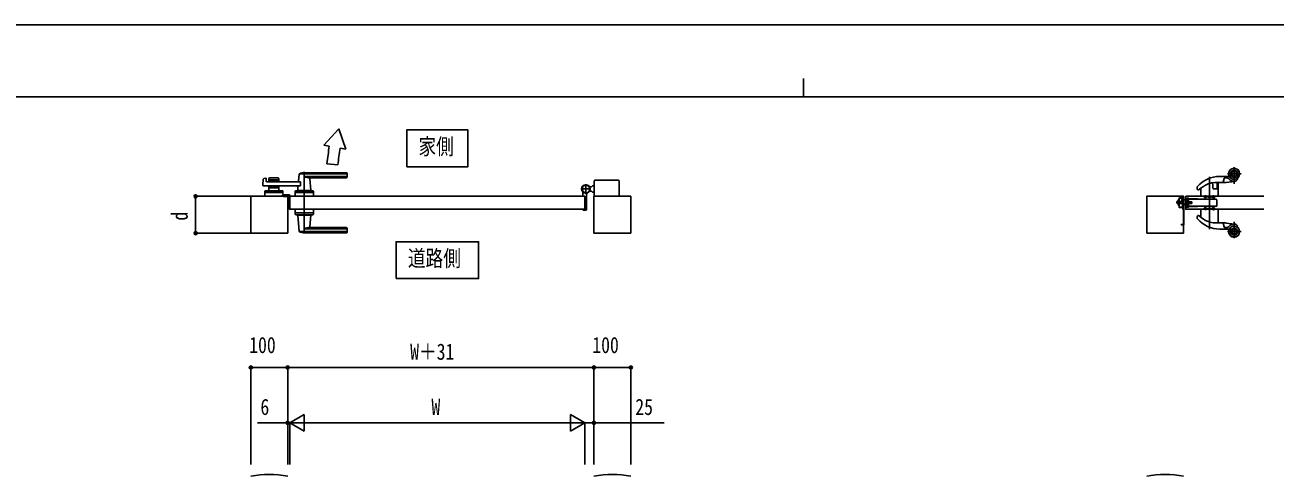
# Model space of a CAD drawing. Units: millimetres, scale not verified. Extents: x -4205 to 4205, y -2970 to 2970.
# Drawn here: x -2118 to 1274, y 1746 to 2970 of the extents above; entities that cross this region are included whole.
import ezdxf
from ezdxf.enums import TextEntityAlignment as Align

# ---------------------------------------------------------------- set-up
doc = ezdxf.new("R2010")
doc.units = ezdxf.units.MM
doc.header["$LTSCALE"] = 12
for name, color, linetype in [('0-2_USER1', 3, 'Continuous'), ('0-3_YKK_12', 2, 'Continuous'), ('0-4_YKK_A1', 4, 'Continuous'), ('0-5_YKK_D', 6, 'Continuous'), ('0-6_YKK_ZWAK', 7, 'Continuous')]:
    doc.layers.add(name, color=color, linetype=linetype)
doc.styles.add('ＭＳ ゴシック', font='')
doc.styles.get('ＭＳ ゴシック').set_extended_font_data('MS Gothic')

msp = doc.modelspace()

# ---------------------------------------------------------------- linework, layer by layer
at = {"layer": '0-2_USER1'}
for points in [[(-1082.18, 2585), (-1082.18, 2685), (-915.78, 2685), (-915.78, 2585)], [(-1110.98, 2281.39), (-1110.98, 2381.39), (-886.98, 2381.39), (-886.98, 2281.39)]]:
    msp.add_lwpolyline(points, close=True, dxfattribs=at)
at = {"layer": '0-3_YKK_12'}
msp.add_line((-1401.98, 2488), (-1401.98, 2505), dxfattribs=at)
at = {"layer": '0-4_YKK_A1'}
for p, q in [((-1266.52, 2688.24), (-1306.74, 2643.72)), ((-1266.52, 2688.24), (-1247.65, 2633.31)), ((-1292.4, 2641.2), (-1306.74, 2643.72)), ((-1247.65, 2633.31), (-1262.43, 2635.91)), ((-1268.86, 2590.33), (-1298.7, 2593.51)), ((1163.02, 2539.12), (1163.02, 2583.6)), ((-1472.81, 2535.66), (-1471.59, 2551.07)), ((-1470.08, 2552.85), (-1464.66, 2554.2)), ((-1463.42, 2553.28), (-1463.03, 2545.45)), ((-1370.42, 2544.5), (-1462.03, 2544.5)), ((-1455.98, 2553), (-1455.98, 2544.5)), ((-1455.98, 2550), (-1428.98, 2550)), ((-1430.98, 2555), (-1453.98, 2555)), ((-1453.98, 2546), (-1444.89, 2546)), ((-1442.83, 2547.65), (-1444.19, 2546.29)), ((-1442.12, 2547.65), (-1440.77, 2546.29)), ((-1440.06, 2546), (-1430.98, 2546)), ((-1428.98, 2553), (-1428.98, 2544.5)), ((-1374.03, 2565.39), (-1375.73, 2546.31)), ((-1244.98, 2565.98), (-1373.77, 2565.98)), ((-1359.98, 2571), (-1359.98, 2404)), ((-1244.98, 2569), (-1359.98, 2569)), ((-1244.98, 2558.33), (-1359.98, 2558.33)), ((-1245.98, 2555), (-1345, 2555)), ((-1344.81, 2552.81), (-1342.01, 2521.32)), ((-1243.98, 2557), (-1243.98, 2568)), ((-572.98, 2505), (-572.98, 2546.5)), ((-507.98, 2548.5), (-570.98, 2548.5)), ((-505.98, 2546.5), (-505.98, 2505)), ((1096.02, 2557.4), (1096.02, 2415.54)), ((1124.02, 2559), (1148.88, 2559)), ((1135.87, 2552.88), (1132.95, 2543.41)), ((1138.74, 2555), (1142.11, 2555)), ((1164.21, 2545.27), (1141.48, 2542.54)), ((1182.32, 2566), (1144.72, 2566)), ((-1467.04, 2518.07), (-1467.48, 2505)), ((-1419.75, 2515), (-1465.21, 2515)), ((-1465.05, 2520), (-1419.91, 2520)), ((-1455.98, 2533.5), (-1455.98, 2520)), ((-1455.98, 2528), (-1428.98, 2528)), ((-1428.98, 2520), (-1455.98, 2520)), ((-1453.98, 2532), (-1444.89, 2532)), ((-1442.83, 2530.35), (-1444.19, 2531.71)), ((-1442.12, 2530.35), (-1440.77, 2531.71)), ((-1440.06, 2532), (-1430.98, 2532)), ((-1437.98, 2517.2), (-1437.98, 2520)), ((-1428.98, 2533.5), (-1428.98, 2520)), ((-1417.92, 2518.07), (-1417.48, 2505)), ((-1384.54, 2518.07), (-1384.98, 2505)), ((-1337.25, 2515), (-1382.71, 2515)), ((-1337.41, 2520), (-1382.55, 2520)), ((-1341.98, 2520.99), (-1377.98, 2520.99)), ((-1377.98, 2520), (-1377.98, 2520.99)), ((-1377.35, 2528.05), (-1377.95, 2521.32)), ((-1342.31, 2520.99), (-1377.65, 2520.99)), ((-1374.98, 2520.99), (-1377.15, 2520.99)), ((-1364.48, 2517.2), (-1364.48, 2520)), ((-1342.31, 2520.99), (-1344.98, 2520.99)), ((-1341.98, 2520), (-1341.98, 2520.99)), ((-1335.42, 2518.07), (-1334.98, 2505)), ((-608.98, 2525), (-582.98, 2525)), ((-603.98, 2505.8), (-603.98, 2514.84)), ((-595.98, 2512), (-595.98, 2538)), ((-593.98, 2510.06), (-593.98, 2469.5)), ((-580.48, 2531), (-586.17, 2531)), ((-580.48, 2519), (-586.17, 2519)), ((-580.48, 2531), (-577.98, 2533.5)), ((-580.48, 2519), (-577.98, 2516.5)), ((-572.98, 2533.5), (-577.98, 2533.5)), ((-572.98, 2516.5), (-577.98, 2516.5)), ((1063.02, 2525.26), (1063.02, 2529.65)), ((1073.02, 2505), (1073.02, 2526.81)), ((1104.63, 2541.31), (1104.62, 2541.31)), ((1105.17, 2534.99), (1104.64, 2541.06)), ((1104.65, 2541.17), (1105.18, 2535.14)), ((1105.18, 2535.14), (1105.64, 2529.86)), ((1106.02, 2525.3), (1105.61, 2530.01)), ((1105.64, 2529.86), (1105.98, 2525.96)), ((1106.02, 2525.3), (1117.52, 2525.3)), ((1116.52, 2525.5), (1106.48, 2525.5)), ((1111.02, 2542), (1131.06, 2542)), ((1117.02, 2540), (1117.02, 2538.23)), ((1117.52, 2540.5), (1117.52, 2528)), ((1117.52, 2528), (1117.52, 2525.3)), ((1120.02, 2528), (1117.52, 2528)), ((1120.02, 2528), (1120.02, 2541)), ((1120.02, 2505), (1120.02, 2528)), ((1132.52, 2542), (1131.06, 2542)), ((-1467.48, 2505), (-1417.48, 2505)), ((-1418.98, 2507), (-1418.98, 2509)), ((-1417.61, 2509), (-1418.98, 2509)), ((-1417.55, 2507), (-1418.98, 2507)), ((-1400.98, 2509), (-1417.61, 2509)), ((-1400.98, 2507), (-1417.55, 2507)), ((-1415.98, 2507), (-1415.98, 2504.6)), ((-1405.98, 2506.6), (-1415.98, 2506.6)), ((-1405.98, 2504.6), (-1415.98, 2504.6)), ((-1405.98, 2504.6), (-1405.98, 2507)), ((-1400.98, 2507), (-1400.98, 2470)), ((-1399.48, 2499.75), (-1400.98, 2501.25)), ((-1399.48, 2479.75), (-1400.98, 2481.25)), ((-1399.48, 2499.75), (-1399.48, 2495.25)), ((-1398.98, 2499.75), (-1399.48, 2499.75)), ((-1398.98, 2479.75), (-1399.48, 2479.75)), ((-1399.48, 2475.25), (-1399.48, 2479.75)), ((-1398.98, 2507), (-1398.98, 2470)), ((-1334.98, 2505), (-1384.98, 2505)), ((-599.28, 2505.3), (-603.48, 2505.3)), ((-598.98, 2505), (-598.98, 2470)), ((1007.22, 2486.49), (1007.22, 2490.49)), ((1011.22, 2490.49), (1007.22, 2490.49)), ((1011.22, 2490.14), (1007.22, 2490.14)), ((1007.22, 2486.84), (1011.02, 2486.84)), ((1007.22, 2486.49), (1011.02, 2486.49)), ((1011.02, 2489.49), (1011.02, 2485.5)), ((1011.02, 2489.49), (1023.02, 2489.49)), ((1023.02, 2489.09), (1011.02, 2489.09)), ((1023.02, 2485.89), (1011.02, 2485.89)), ((1011.02, 2485.49), (1023.02, 2485.49)), ((1013.52, 2492.99), (1011.22, 2492.99)), ((1011.22, 2489.49), (1011.22, 2492.99)), ((1011.22, 2483.99), (1011.22, 2485.49)), ((1013.52, 2483.99), (1011.22, 2483.99)), ((1011.52, 2495.69), (1011.52, 2493.19)), ((1011.52, 2495.69), (1013.52, 2495.69)), ((1013.52, 2493.19), (1011.52, 2493.19)), ((1011.52, 2483.79), (1011.52, 2481.29)), ((1013.52, 2483.79), (1011.52, 2483.79)), ((1011.52, 2481.29), (1013.52, 2481.29)), ((1026.02, 2499.49), (1013.52, 2499.49)), ((1013.52, 2499.49), (1013.52, 2489.49)), ((1013.52, 2485.49), (1013.52, 2475.69)), ((1014.52, 2500.49), (1026.02, 2500.49)), ((1032.02, 2495), (1020.52, 2495)), ((1022.52, 2490.38), (1027.02, 2485.13)), ((1023.02, 2499.49), (1023.02, 2475.69)), ((1023.02, 2489.49), (1024.72, 2489.49)), ((1024.72, 2489.09), (1023.02, 2489.09)), ((1024.72, 2485.89), (1023.02, 2485.89)), ((1023.02, 2485.49), (1024.72, 2485.49)), ((1024.02, 2475.69), (1024.02, 2499.49)), ((1024.02, 2494.49), (1025.02, 2494.49)), ((1024.02, 2480.49), (1025.02, 2480.49)), ((1024.02, 2479.79), (1024.62, 2479.79)), ((1024.72, 2489.49), (1026.72, 2491.49)), ((1024.72, 2489.49), (1024.72, 2485.49)), ((1024.72, 2485.49), (1026.72, 2483.49)), ((1025.82, 2479.79), (1025.82, 2472.99)), ((1026.02, 2503.49), (1026.02, 2428.49)), ((1026.02, 2503.49), (1027.02, 2503.49)), ((1026.72, 2491.49), (1027.02, 2491.49)), ((1026.72, 2483.49), (1027.02, 2483.49)), ((1027.02, 2428.49), (1027.02, 2503.49)), ((1027.02, 2491.49), (1027.02, 2483.49)), ((1027.02, 2491.42), (1027.02, 2483.42)), ((1027.02, 2485.13), (1030.36, 2481.22)), ((1032.02, 2505), (1243.52, 2505)), ((1032.02, 2500), (1033.52, 2500)), ((1032.02, 2475), (1032.02, 2500)), ((1032.32, 2491.5), (1032.02, 2491.5)), ((1032.32, 2483.5), (1032.02, 2483.5)), ((1032.32, 2491.5), (1032.32, 2483.5)), ((1034.32, 2489.5), (1032.32, 2491.5)), ((1034.32, 2485.5), (1032.32, 2483.5)), ((1033.52, 2475), (1033.52, 2500)), ((1036.02, 2498), (1033.52, 2498)), ((1036.02, 2497), (1033.52, 2497)), ((1039.02, 2489.5), (1034.32, 2489.5)), ((1034.32, 2489.5), (1034.32, 2485.5)), ((1034.32, 2489.1), (1039.02, 2489.1)), ((1034.32, 2485.9), (1039.02, 2485.9)), ((1039.02, 2485.5), (1034.32, 2485.5)), ((1036.02, 2492.5), (1035.12, 2492.5)), ((1035.12, 2482.5), (1035.12, 2492.5)), ((1035.12, 2482.5), (1036.02, 2482.5)), ((1036.02, 2499.9), (1036.02, 2475.1)), ((1037.02, 2499.9), (1036.02, 2499.9)), ((1036.02, 2492.5), (1036.02, 2497)), ((1036.02, 2475.3), (1036.02, 2482.5)), ((1037.02, 2475.1), (1037.02, 2499.9)), ((1063.52, 2498), (1039.02, 2498)), ((1114.42, 2497), (1039.02, 2497)), ((1039.02, 2489.5), (1048.02, 2489.5)), ((1039.02, 2489.1), (1048.02, 2489.1)), ((1039.02, 2485.9), (1048.02, 2485.9)), ((1039.02, 2485.5), (1048.02, 2485.5)), ((1116.02, 2478), (1039.02, 2478)), ((1039.02, 2477), (1063.52, 2477)), ((1048.02, 2489.5), (1048.02, 2485.5)), ((1063.52, 2497), (1063.52, 2498)), ((1063.52, 2478), (1063.52, 2477)), ((1120.02, 2505), (1073.02, 2505)), ((1081.22, 2505), (1081.22, 2504)), ((1081.22, 2504), (1088.82, 2504)), ((1081.62, 2502.88), (1081.52, 2504)), ((1085.02, 2508.03), (1085.02, 2500.43)), ((1088.52, 2504), (1088.42, 2502.88)), ((1088.82, 2504), (1088.82, 2505)), ((1091.02, 2503.3), (1091.02, 2505)), ((1100.72, 2503), (1091.32, 2503)), ((1101.02, 2505), (1101.02, 2503.3)), ((1103.62, 2502.88), (1103.52, 2504)), ((1107.02, 2508.47), (1107.02, 2500.43)), ((1110.52, 2504), (1110.42, 2502.88)), ((-1398.98, 2470), (-1400.98, 2470)), ((-1384.54, 2456.93), (-1384.98, 2470)), ((-1334.98, 2470), (-1384.98, 2470)), ((-1337.25, 2460), (-1382.71, 2460)), ((-1337.41, 2455), (-1382.55, 2455)), ((-1377.98, 2455), (-1377.98, 2454)), ((-1341.98, 2454), (-1377.98, 2454)), ((-1374.03, 2409.6), (-1377.95, 2453.67)), ((-1344.81, 2422.18), (-1342, 2453.67)), ((-1341.98, 2455), (-1341.98, 2454)), ((-1335.42, 2456.93), (-1334.98, 2470)), ((-603.98, 2469.2), (-603.98, 2468.5)), ((-599.28, 2469.7), (-603.48, 2469.7)), ((-595.98, 2467.5), (-602.98, 2467.5)), ((1024.02, 2475.69), (1013.52, 2475.69)), ((1014.52, 2474.69), (1023.52, 2474.69)), ((1023.52, 2468.99), (1023.52, 2474.69)), ((1023.52, 2468.99), (1024.52, 2468.99)), ((1024.52, 2471.49), (1024.52, 2468.99)), ((1025.02, 2469.49), (1026.02, 2469.49)), ((1033.52, 2475), (1032.02, 2475)), ((1036.02, 2475.1), (1037.02, 2475.1)), ((1063.02, 2445.35), (1063.02, 2449.74)), ((1073.02, 2470), (1120.02, 2470)), ((1073.02, 2448.19), (1073.02, 2470)), ((1081.52, 2471), (1081.62, 2472.12)), ((1085.02, 2474.57), (1085.02, 2466.97)), ((1088.42, 2472.12), (1088.52, 2471)), ((1091.02, 2470), (1091.02, 2471.7)), ((1100.72, 2472), (1091.32, 2472)), ((1101.02, 2470), (1101.02, 2471.7)), ((1103.22, 2471), (1103.22, 2470)), ((1110.82, 2471), (1103.22, 2471)), ((1103.52, 2471), (1103.62, 2472.12)), ((1107.02, 2474.57), (1107.02, 2466.53)), ((1110.42, 2472.12), (1110.52, 2471)), ((1110.82, 2470), (1110.82, 2471)), ((1120.02, 2470), (1120.02, 2467)), ((1120.02, 2467), (1120.02, 2463.5)), ((1120.02, 2433.5), (1120.02, 2463.5)), ((-1244.98, 2409.02), (-1373.77, 2409.02)), ((-1244.98, 2416.67), (-1359.98, 2416.67)), ((-1245.98, 2420), (-1345, 2420)), ((-1243.98, 2418), (-1243.98, 2407)), ((1019.02, 2428.49), (1019.02, 2427.49)), ((1026.02, 2428.49), (1019.02, 2428.49)), ((1019.02, 2427.49), (1026.02, 2427.49)), ((1131.06, 2433), (1111.02, 2433)), ((1148.88, 2416), (1124.02, 2416)), ((1131.06, 2433), (1132.52, 2433)), ((1132.95, 2431.59), (1135.87, 2422.12)), ((1142.11, 2420), (1138.74, 2420)), ((1141.48, 2432.46), (1164.21, 2429.73)), ((1144.72, 2409), (1182.32, 2409)), ((1163.02, 2391.4), (1163.02, 2435.88)), ((-1244.98, 2406), (-1359.98, 2406))]:
    msp.add_line(p, q, dxfattribs=at)
for points in [[(-1370.42, 2544.5), (-1370.42, 2533.5), (-1470.81, 2533.5)], [(-1437.98, 2517.2), (-1446.98, 2517.2), (-1446.98, 2520)], [(-1364.48, 2517.2), (-1355.48, 2517.2), (-1355.48, 2520)], [(1117.02, 2538.23), (1117.02, 2528.8), (1117.02, 2526)], [(-1398.98, 2495.25), (-1399.48, 2495.25), (-1400.98, 2493.75)], [(-1398.98, 2505), (-1398.98, 2470), (-598.98, 2470)], [(-1398.98, 2505), (-598.98, 2505), (-598.98, 2470)], [(1020.02, 2494.5), (1020.02, 2493.3), (1022.52, 2490.38)], [(1024.62, 2479.79), (1024.62, 2472.99), (1025.82, 2472.99)], [(1032.02, 2505), (1032.02, 2470), (1243.52, 2470)], [(1038.02, 2475.1), (1039.02, 2475.1), (1039.02, 2499.9), (1038.02, 2499.9), (1037.02, 2499.9)], [(1037.02, 2475.1), (1038.02, 2475.1), (1038.02, 2499.9)], [(1103.22, 2505), (1103.22, 2504), (1110.82, 2504), (1110.82, 2505)], [(1116.02, 2495.4), (1116.02, 2479.6), (1116.02, 2478)], [(-1398.98, 2475.25), (-1399.48, 2475.25), (-1400.98, 2473.75)], [(1024.52, 2474.69), (1024.52, 2472.49), (1025.02, 2472.49)], [(1024.52, 2471.49), (1025.02, 2471.49), (1025.02, 2469.49)], [(1036.02, 2475.3), (1034.82, 2475.3), (1033.52, 2475.3)], [(1088.82, 2470), (1088.82, 2471), (1081.22, 2471), (1081.22, 2470)]]:
    msp.add_lwpolyline(points, dxfattribs=at)
for points in [[(-1504.98, 2405), (-1404.98, 2405), (-1404.98, 2505), (-1504.98, 2505)], [(-473.98, 2405), (-573.98, 2405), (-573.98, 2505), (-473.98, 2505)], [(926.02, 2405), (1026.02, 2405), (1026.02, 2505), (926.02, 2505)]]:
    msp.add_lwpolyline(points, close=True, dxfattribs=at)
for centre, radius in [((1163.02, 2566), 15), ((1163.02, 2566), 14.7), ((1163.02, 2566), 9.71), ((1163.02, 2566), 6.62), ((-595.98, 2525), 11.5), ((-595.98, 2525), 11.5), ((-595.98, 2525), 10.35), ((-595.98, 2525), 10.35), ((1163.02, 2409), 15), ((1163.02, 2409), 14.7), ((1163.02, 2409), 9.71), ((1163.02, 2409), 6.62)]:
    msp.add_circle(centre, radius, dxfattribs=at)
for centre, radius, start, end in [((-9293.49, 3673.09), 8067.36, 352.30953, 352.65116), ((-599.37, 2519.01), 673.28, 170.00114, 173.91932), ((-1469.6, 2550.91), 2, 104.03624, 175.49449), ((-1464.42, 2553.23), 1, 2.86241, 104.03624), ((-1462.03, 2545.5), 1, 182.86241, 270), ((-1453.98, 2553), 2, 90, 180), ((-1453.98, 2548), 2, 180, 270), ((-1444.89, 2547), 1, 270, 315), ((-1442.48, 2547.29), 0.5, 45, 135), ((-1440.06, 2547), 1, 225, 270), ((-1430.98, 2553), 2, 0, 90), ((-1430.98, 2548), 2, 270, 0), ((-1377.72, 2546.49), 2, 270, 354.91858), ((-1373.04, 2565.31), 1, 113.30607, 174.91858), ((-1359.98, 2535), 34, 90, 113.30607), ((-1346.19, 2584.98), 30, 242.63879, 272.27092), ((-1342.82, 2553), 2, 90, 185.08142), ((-1245.98, 2557), 2, 270, 0), ((-1244.98, 2568), 1, 0, 90), ((-1244.98, 2564.98), 1, 0, 90), ((-1244.98, 2559.33), 1, 270, 0), ((-570.98, 2546.5), 2, 90, 180), ((-507.98, 2546.5), 2, 0, 90), ((1124.02, 2479), 80, 90.00041, 138.8719), ((1138.74, 2552), 3, 90, 162.89708), ((1142.11, 2545), 10, 39.77031, 90), ((1148.88, 2557.5), 1.5, 31.00806, 89.99901), ((1163.02, 2562.4), 17.2, 219.77031, 270), ((1163.02, 2566), 15, 211.00806, 297.32214), ((1163.02, 2566), 15, 261.17985, 278.82015), ((1163.02, 2555.2), 10, 270, 276.85992), ((1163.02, 2555.2), 10, 276.85992, 332.99743), ((1170.59, 2551.34), 1.5, 332.99743, 117.32214), ((-1470.81, 2535.5), 2, 175.49449, 270), ((-1465.21, 2513), 2, 90, 178.09085), ((-1465.05, 2518), 2, 90, 178.09085), ((-1453.98, 2530), 2, 90, 180), ((-1444.89, 2531), 1, 45, 90), ((-1442.48, 2530.71), 0.5, 225, 315), ((-1440.06, 2531), 1, 90, 135), ((-1430.98, 2530), 2, 0, 90), ((-1419.91, 2518), 2, 1.90915, 90), ((-1419.75, 2513), 2, 1.90915, 90), ((-1382.71, 2513), 2, 90, 178.09085), ((-1382.55, 2518), 2, 90, 178.09085), ((-1382.33, 2528.49), 5, 354.91858, 90), ((-1377.65, 2521.29), 0.3, 174.91858, 270), ((-1342.31, 2521.29), 0.3, 270, 5.08142), ((-1337.41, 2518), 2, 1.90915, 90), ((-1337.25, 2513), 2, 1.90915, 90), ((-608.98, 2514.84), 5, 0, 38.01228), ((-588.98, 2510.06), 5, 115.10278, 179.99998), ((1066.02, 2529.65), 3, 138.8714, 180), ((1066.02, 2525.25), 3, 179.8597, 312.73203), ((1122.19, 2464.16), 80, 111.86371, 132.59171), ((1074.02, 2526.81), 1, 141.82148, 180), ((1111.02, 2492), 50, 90.00002, 111.86372), ((1104.14, 2541.02), 0.5, 5, 97.98573), ((1102.66, 2541), 2, 5, 16.92345), ((1106.48, 2526), 0.5, 185, 270), ((1116.52, 2526), 0.5, 270, 0), ((1120.02, 2540), 3, 138.18969, 180), ((1119.02, 2540.5), 1.5, 90, 180), ((1119.02, 2541), 1, 0, 90), ((1131.04, 2544), 2, 270, 330), ((1132.52, 2617), 75, 270, 276.85992), ((1131.04, 2544), 2, 330, 342.89708), ((-1400.98, 2507), 2, 0, 90), ((-603.48, 2505.8), 0.5, 180, 270), ((-599.28, 2505), 0.3, 0, 90), ((1014.52, 2499.49), 1, 90, 180), ((1020.52, 2494.5), 0.5, 90, 180), ((1025.02, 2493.49), 1, 0, 90), ((1025.02, 2481.49), 1, 270, 0), ((1024.62, 2479.79), 1.2, 0, 43.13176), ((1033.02, 2483.5), 3.5, 220.57456, 253.39845), ((1082.91, 2502.99), 1.3, 185, 254.11915), ((1085.02, 2510.4), 9, 254.11915, 285.88085), ((1087.13, 2502.99), 1.3, 285.88085, 355), ((1091.32, 2503.3), 0.3, 180, 270), ((1100.72, 2503.3), 0.3, 270, 0), ((1104.91, 2502.99), 1.3, 185, 254.11915), ((1107.02, 2510.4), 9, 254.11915, 285.88085), ((1109.13, 2502.99), 1.3, 285.88085, 355), ((1114.42, 2495.4), 1.6, 0, 90), ((-1382.71, 2462), 2, 181.90915, 270), ((-1382.55, 2457), 2, 181.90915, 270), ((-1377.65, 2453.7), 0.3, 90, 185.08142), ((-1342.3, 2453.7), 0.3, 354.91858, 90), ((-1337.41, 2457), 2, 270, 358.09085), ((-1337.25, 2462), 2, 270, 358.09085), ((-603.48, 2469.2), 0.5, 90, 180), ((-602.98, 2468.5), 1, 180, 270), ((-599.28, 2470), 0.3, 270, 0), ((-595.98, 2469.5), 2, 270, 0), ((1014.52, 2475.69), 1, 180, 270), ((1023.52, 2474.69), 1, 0, 90), ((1024.52, 2472.49), 1, 180, 270), ((1025.02, 2471.49), 1, 0, 90), ((1066.02, 2449.75), 3, 47.26797, 180.1403), ((1066.02, 2445.35), 3, 180, 221.1286), ((1124.02, 2496), 80, 221.1281, 269.99959), ((1122.19, 2510.84), 80, 227.40829, 248.13629), ((1074.02, 2448.19), 1, 180, 218.17852), ((1082.91, 2472.01), 1.3, 105.88085, 175), ((1085.02, 2464.6), 9, 74.11915, 105.88085), ((1087.13, 2472.01), 1.3, 5, 74.11915), ((1091.32, 2471.7), 0.3, 90, 180), ((1100.72, 2471.7), 0.3, 0, 90), ((1104.91, 2472.01), 1.3, 105.88085, 175), ((1107.02, 2464.6), 9, 74.11915, 105.88085), ((1109.13, 2472.01), 1.3, 5, 74.11915), ((-1373.03, 2409.69), 1, 185.08142, 246.69393), ((-1359.98, 2440), 34, 246.69393, 270), ((-1346.19, 2390.02), 30, 87.72908, 117.36121), ((-1342.81, 2422), 2, 174.91858, 270), ((-1245.98, 2418), 2, 0, 90), ((-1244.98, 2415.67), 1, 0, 90), ((-1244.98, 2410.02), 1, 270, 0), ((1026.02, 2428.49), 1, 270, 0), ((1111.02, 2483), 50, 248.13628, 269.99998), ((1119.02, 2433.5), 1, 354.60366, 0), ((1120.82, 2434), 1, 216.44456, 270), ((1131.04, 2431), 2, 30, 90), ((1132.52, 2358), 75, 83.14008, 90), ((1131.04, 2431), 2, 17.10292, 30), ((1138.74, 2423), 3, 197.10292, 270), ((1142.11, 2430), 10, 270, 320.22969), ((1148.88, 2417.5), 1.5, 270.00099, 328.99194), ((1163.02, 2412.6), 17.2, 90, 140.22969), ((1163.02, 2409), 15, 62.67786, 148.99194), ((1163.02, 2409), 15, 81.17985, 98.82015), ((1163.02, 2419.8), 10, 83.14008, 90), ((1163.02, 2419.8), 10, 27.00257, 83.14008), ((1170.59, 2423.66), 1.5, 242.67786, 27.00257), ((-1244.98, 2407), 1, 270, 0), ((-1454.98, 1429.56), 320, 80.9989, 99.0011), ((-523.98, 1429.56), 320, 80.9989, 99.0011), ((976.02, 1429.56), 320, 80.9989, 99.0011)]:
    msp.add_arc(centre, radius, start, end, dxfattribs=at)
at = {"layer": '0-5_YKK_D'}
for p, q in [((-1505.98, 2505), (-1655.98, 2505)), ((-1654.98, 2505), (-1654.98, 2405)), ((-1505.98, 2405), (-1655.98, 2405)), ((-1504.98, 1777.18), (-1504.98, 2041.06)), ((-1404.98, 2040.06), (-1504.98, 2040.06)), ((-1404.98, 1777.18), (-1404.98, 2041.06)), ((-1404.98, 1777.18), (-1404.98, 2041.06)), ((-1404.98, 2040.06), (-573.98, 2040.06)), ((-573.98, 1777.18), (-573.98, 2041.06)), ((-573.98, 1777.18), (-573.98, 2041.06)), ((-573.98, 2040.06), (-473.98, 2040.06)), ((-473.98, 1777.18), (-473.98, 2041.06)), ((-1398.98, 1890.06), (-1360.01, 1912.56)), ((-1360.01, 1867.56), (-1360.01, 1912.56)), ((-598.98, 1890.06), (-637.95, 1912.56)), ((-637.95, 1912.56), (-637.95, 1867.56)), ((-1404.98, 1890.06), (-1486.98, 1890.06)), ((-1404.98, 1777.18), (-1404.98, 1891.06)), ((-1398.98, 1890.06), (-1404.98, 1890.06)), ((-1398.98, 1777.18), (-1398.98, 1891.06)), ((-1398.98, 1777.18), (-1398.98, 1891.06)), ((-1398.98, 1890.06), (-1381.98, 1890.06)), ((-1398.98, 1890.06), (-1360.01, 1867.56)), ((-1398.98, 1890.06), (-1321.04, 1890.06)), ((-1353.98, 1890.06), (-643.98, 1890.06)), ((-598.98, 1890.06), (-676.92, 1890.06)), ((-598.98, 1890.06), (-637.95, 1867.56)), ((-598.98, 1777.18), (-598.98, 1891.06)), ((-598.98, 1777.18), (-598.98, 1891.06)), ((-573.98, 1777.18), (-573.98, 1891.06))]:
    msp.add_line(p, q, dxfattribs=at)
msp.add_lwpolyline([(-598.98, 1890.06), (-573.98, 1890.06), (-383.33, 1890.06)], dxfattribs=at)
for centre in [(-1654.98, 2505), (-1654.98, 2405), (-1504.98, 2040.06), (-1404.98, 2040.06), (-1404.98, 2040.06), (-573.98, 2040.06), (-573.98, 2040.06), (-473.98, 2040.06), (-1404.98, 1890.06), (-573.98, 1890.06)]:
    msp.add_circle(centre, 4.25, dxfattribs=at)
at = {"layer": '0-6_YKK_ZWAK'}
for p, q in [((-4.98, 2825), (-4.98, 2775)), ((3895.02, 2775), (-3904.98, 2775))]:
    msp.add_line(p, q, dxfattribs=at)
msp.add_lwpolyline([(-4205, -2970), (4205, -2970), (4205, 2970), (-4205, 2970)], close=True, dxfattribs=at)

# ---------------------------------------------------------------- texts
at = {"layer": '0-2_USER1', "style": 'ＭＳ ゴシック', "width": 0.8}
for s, p in [('家側', (-1050.18, 2605)), ('道路側', (-1078.98, 2301.39))]:
    msp.add_text(s, height=43.99, dxfattribs=at).set_placement(p, align=Align.BOTTOM_LEFT)
at = {"layer": '0-5_YKK_D', "style": 'ＭＳ ゴシック', "width": 0.8}
msp.add_text('d', height=43.99, rotation=90, dxfattribs=at).set_placement((-1662.98, 2439), align=Align.BOTTOM_LEFT)
for s, p in [('100', (-1509.38, 2066.06)), ('W＋31', (-1072.68, 2048.06)), ('100', (-578.38, 2066.06)), ('6', (-1478.98, 1898.06)), ('W', (-1014.98, 1898.06)), ('25', (-461.73, 1898.06))]:
    msp.add_text(s, height=43.99, dxfattribs=at).set_placement(p, align=Align.BOTTOM_LEFT)

doc.saveas('drawing.dxf')
